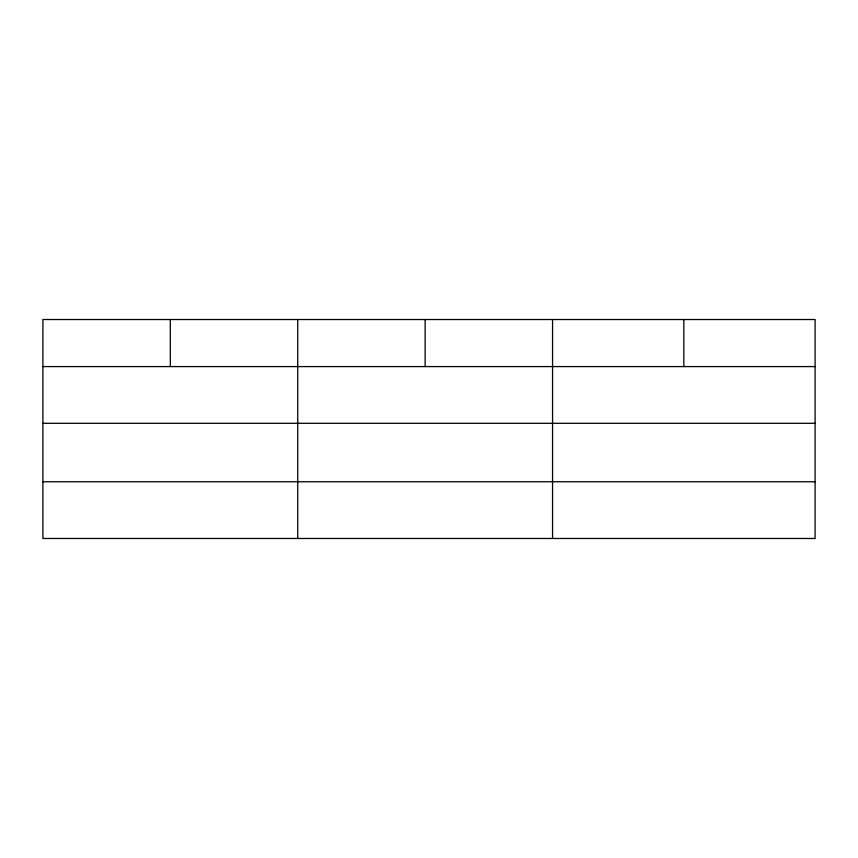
<?xml version="1.0" encoding="UTF-8"?>
<svg xmlns="http://www.w3.org/2000/svg" width="858" height="858" viewBox="0 0 858 858"><rect width="100%" height="100%" fill="white"/><g stroke="black" fill="none" stroke-linecap="round" stroke-linejoin="round"><path stroke-width="1.29" d="M815.1 423.305L815.1 319.519L42.9 319.519L42.9 538.481L815.1 538.481L815.1 423.305L42.9 423.305M42.9 366.581L815.1 366.581M42.9 481.756L815.1 481.756M683.826 319.519L683.826 366.581M552.552 319.519L552.552 538.481M425.139 319.519L425.139 366.581M297.726 319.519L297.726 538.481M170.313 319.519L170.313 366.581"/></g></svg>
